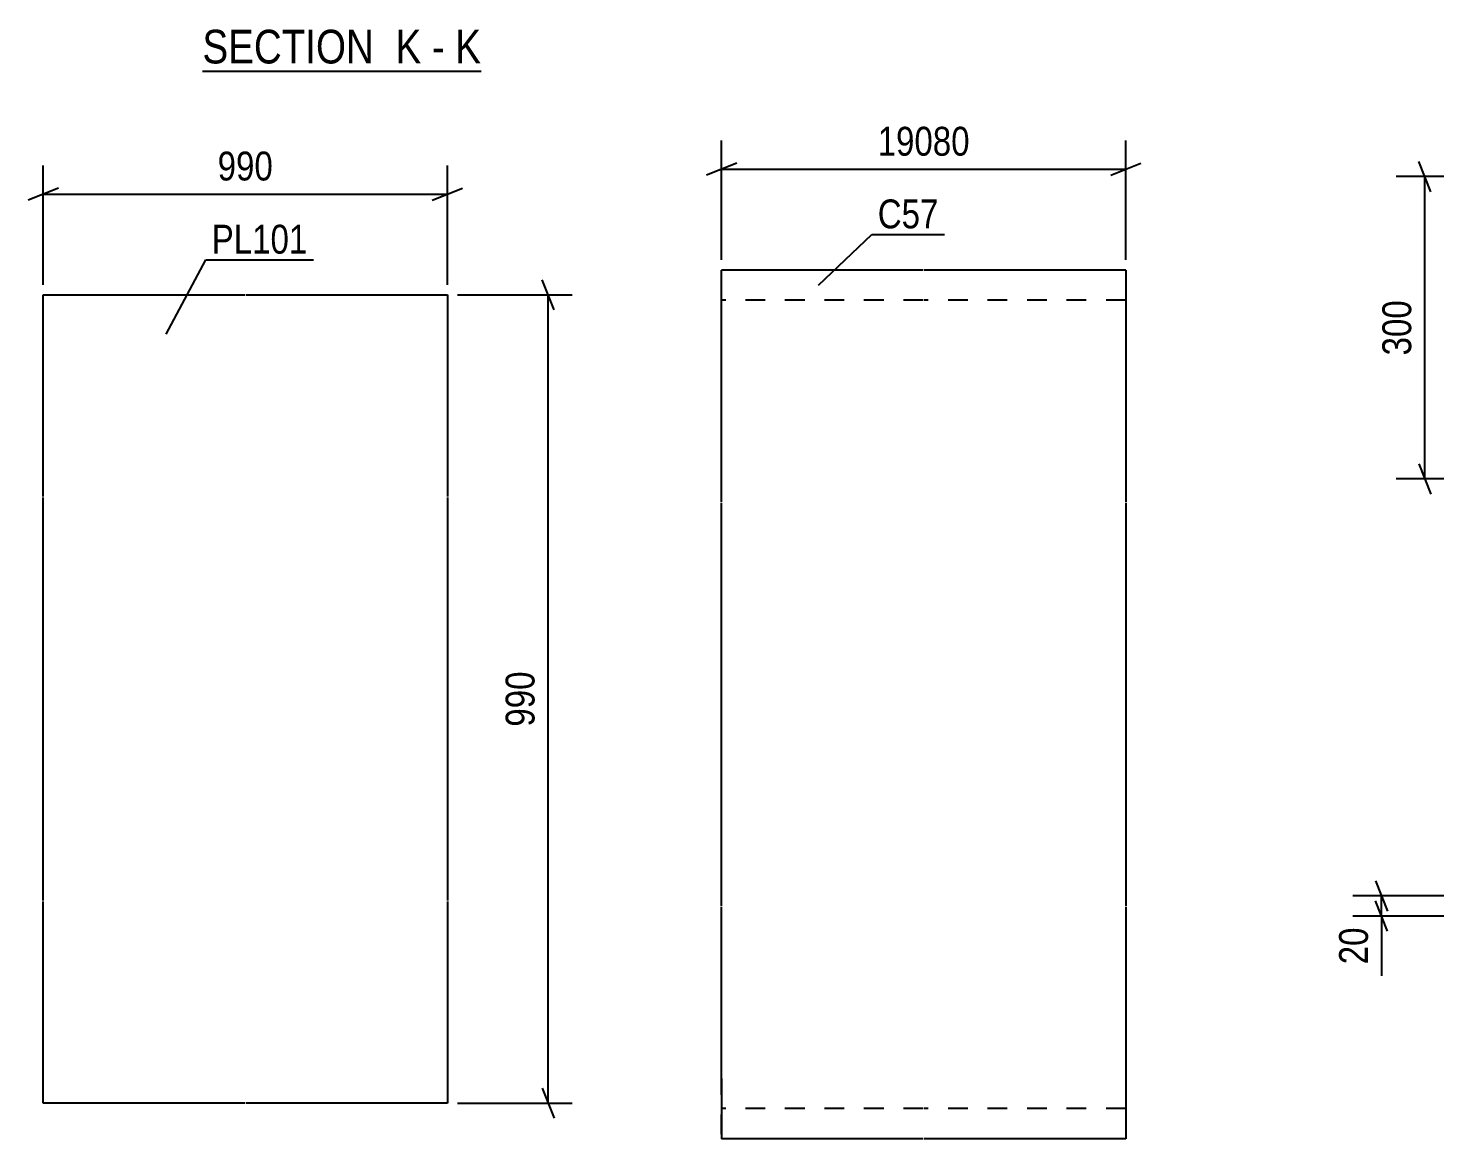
# Model space of a CAD drawing. Header units: millimetres. Extents: x 0 to 841, y 0 to 594.
# Drawn here: x 548 to 687.6, y 315.4 to 425.6 of the extents above; entities that cross this region are included whole.
import ezdxf

# ---------------------------------------------------------------- set-up
doc = ezdxf.new("R2010")
doc.units = ezdxf.units.MM
doc.linetypes.add('DXK_LINE_DOT2', pattern=[3.9198, 1.9599, -1.9599])
doc.styles.add('Arial Narrow', font='ARIALN.TTF', dxfattribs={"height": 0.2})

# ---------------------------------------------------------------- blocks, each defined once
blk = doc.blocks.new('Unknown-256180323-20 - 10762')
at = {"color": 6, "linetype": 'Continuous'}
blk.add_line((565.33, 421.35), (592.98, 421.35), dxfattribs=at)
at = {"color": 0, "linetype": 'Continuous'}
for points in [[(583.44, 422.1), (583.44, 425.6), (565.33, 425.6), (565.33, 422.1)], [(587.04, 422.1), (587.04, 425.6), (584.49, 425.6), (584.49, 422.1)], [(589.37, 422.1), (589.37, 425.6), (588.09, 425.6), (588.09, 422.1)], [(592.98, 422.1), (592.98, 425.6), (590.42, 425.6), (590.42, 422.1)]]:
    blk.add_wipeout(points, dxfattribs=at)
at = {"color": 7, "linetype": 'Continuous', "style": 'Arial Narrow'}
for s, p in [('SECTION ', (565.33, 422.1)), ('K', (584.49, 422.1)), ('K', (590.42, 422.1)), ('-', (588.09, 422.1))]:
    blk.add_text(s, height=3.34, dxfattribs=at).set_placement(p)
blk = doc.blocks.new('Part-256180323-11154 - 11153')
at = {"color": 2, "linetype": 'Continuous'}
for p, q in [((549.53, 379.14), (549.53, 399.14)), ((549.53, 399.14), (569.53, 399.14)), ((569.63, 399.14), (589.63, 399.14)), ((589.63, 399.14), (589.63, 379.14)), ((549.53, 339.04), (549.53, 379.04)), ((589.63, 379.04), (589.63, 339.04)), ((549.53, 318.94), (549.53, 338.94)), ((589.63, 338.94), (589.63, 318.94)), ((569.53, 318.94), (549.53, 318.94)), ((589.63, 318.94), (569.63, 318.94))]:
    blk.add_line(p, q, dxfattribs=at)
blk = doc.blocks.new('Part-256180323-11231 - 11230')
at = {"color": 2, "linetype": 'Continuous'}
for p, q in [((636.85, 401.6), (616.85, 401.6)), ((616.85, 378.6), (616.85, 401.6)), ((656.95, 401.6), (636.95, 401.6)), ((656.95, 401.6), (656.95, 378.6)), ((616.85, 338.5), (616.85, 378.5)), ((656.95, 378.5), (656.95, 338.5)), ((616.85, 321.4), (616.85, 338.4)), ((656.95, 338.4), (656.95, 315.4)), ((616.85, 321.4), (616.85, 315.4)), ((636.85, 315.4), (616.85, 315.4)), ((656.95, 315.4), (636.95, 315.4))]:
    blk.add_line(p, q, dxfattribs=at)
at = {"color": 7, "linetype": 'DXK_LINE_DOT2'}
for p, q in [((636.85, 398.6), (616.85, 398.6)), ((656.95, 398.6), (636.95, 398.6)), ((616.85, 315.86), (616.85, 321.4)), ((636.85, 318.4), (616.85, 318.4)), ((656.95, 318.4), (636.95, 318.4))]:
    blk.add_line(p, q, dxfattribs=at)
blk = doc.blocks.new('StraightDimension-256180323-11467 - 11100')
at = {"color": 7, "linetype": 'Continuous'}
for p, q in [((681.73, 341), (682.93, 338)), ((691.33, 339.5), (679.48, 339.5)), ((682.33, 337.5), (682.33, 339.5)), ((682.93, 336), (681.73, 339)), ((691.33, 337.5), (679.48, 337.5)), ((682.33, 337.5), (682.33, 331.59)), ((682.33, 337.5), (682.33, 331.59))]:
    blk.add_line(p, q, dxfattribs=at)
at = {"color": 0}
blk.add_wipeout([(681.58, 336.97), (677.38, 336.97), (677.38, 332.12), (681.58, 332.12)], dxfattribs=at)
at = {"color": 3, "style": 'Arial Narrow'}
blk.add_text('20', height=2.863, rotation=90.0002, dxfattribs=at).set_placement((680.98, 332.72))
blk = doc.blocks.new('StraightDimension-256180323-11593 - 11153')
at = {"color": 7, "linetype": 'Continuous'}
for p, q in [((600.23, 397.64), (599.03, 400.64)), ((590.63, 399.14), (602.03, 399.14)), ((599.63, 318.94), (599.63, 399.14)), ((599.03, 320.44), (600.23, 317.44)), ((590.63, 318.94), (602.03, 318.94))]:
    blk.add_line(p, q, dxfattribs=at)
at = {"color": 0}
blk.add_wipeout([(598.88, 362.38), (594.68, 362.38), (594.68, 355.7), (598.88, 355.7)], dxfattribs=at)
at = {"color": 3, "style": 'Arial Narrow'}
blk.add_text('990', height=2.863, rotation=90.0002, dxfattribs=at).set_placement((598.28, 356.3))
blk = doc.blocks.new('StraightDimension-256180323-11597 - 11153')
at = {"color": 7, "linetype": 'Continuous'}
for p, q in [((549.53, 400.14), (549.53, 411.99)), ((589.63, 400.14), (589.63, 411.99)), ((551.03, 409.74), (548.03, 408.54)), ((549.53, 409.14), (589.63, 409.14)), ((588.13, 408.54), (591.13, 409.74))]:
    blk.add_line(p, q, dxfattribs=at)
at = {"color": 0}
blk.add_wipeout([(572.92, 409.89), (572.92, 414.09), (566.24, 414.09), (566.24, 409.89)], dxfattribs=at)
at = {"color": 3, "style": 'Arial Narrow'}
blk.add_text('990', height=2.863, dxfattribs=at).set_placement((566.84, 410.49))
blk = doc.blocks.new('StraightDimension-256180323-11643 - 11183')
at = {"color": 7, "linetype": 'Continuous'}
for p, q in [((687.22, 409.37), (686.02, 412.37)), ((703.33, 410.87), (683.77, 410.87)), ((686.62, 380.87), (686.62, 410.87)), ((686.02, 382.37), (687.22, 379.37)), ((703.33, 380.87), (683.77, 380.87))]:
    blk.add_line(p, q, dxfattribs=at)
at = {"color": 0}
blk.add_wipeout([(685.87, 399.22), (681.67, 399.22), (681.67, 392.53), (685.87, 392.53)], dxfattribs=at)
at = {"color": 3, "style": 'Arial Narrow'}
blk.add_text('300', height=2.863, rotation=90.0002, dxfattribs=at).set_placement((685.27, 393.13))
blk = doc.blocks.new('StraightDimension-256180323-11711 - 11230')
at = {"color": 7, "linetype": 'Continuous'}
for p, q in [((616.85, 402.6), (616.85, 414.45)), ((656.95, 402.6), (656.95, 414.45)), ((618.35, 412.2), (615.35, 411)), ((655.45, 411), (658.45, 412.2)), ((616.85, 411.6), (656.95, 411.6))]:
    blk.add_line(p, q, dxfattribs=at)
at = {"color": 0}
blk.add_wipeout([(642.07, 412.35), (642.07, 416.55), (631.73, 416.55), (631.73, 412.35)], dxfattribs=at)
at = {"color": 3, "style": 'Arial Narrow'}
blk.add_text('19080', height=2.863, dxfattribs=at).set_placement((632.33, 412.95))
blk = doc.blocks.new('Mark-256180323-11832 - 11153')
at = {"color": 0}
blk.add_wipeout([(575.75, 403.23), (575.75, 406.23), (566.25, 406.23), (566.25, 403.23)], dxfattribs=at)
blk.add_wipeout([(575.75, 403.23), (575.75, 406.23), (566.25, 406.23), (566.25, 403.23)], dxfattribs=at)
at = {"color": 30, "linetype": 'Continuous'}
for p, q in [((561.74, 395.24), (565.65, 402.63)), ((565.65, 402.63), (576.35, 402.63))]:
    blk.add_line(p, q, dxfattribs=at)
at = {"color": 3, "style": 'Arial Narrow'}
blk.add_text('PL101', height=2.863, dxfattribs=at).set_placement((566.25, 403.23))
blk = doc.blocks.new('Mark-256180323-11861 - 11230')
at = {"color": 0}
blk.add_wipeout([(638.37, 405.74), (638.37, 408.74), (632.34, 408.74), (632.34, 405.74)], dxfattribs=at)
blk.add_wipeout([(638.37, 405.74), (638.37, 408.74), (632.34, 408.74), (632.34, 405.74)], dxfattribs=at)
at = {"color": 30, "linetype": 'Continuous'}
for p, q in [((626.47, 400.1), (631.74, 405.14)), ((631.74, 405.14), (638.97, 405.14))]:
    blk.add_line(p, q, dxfattribs=at)
at = {"color": 3, "style": 'Arial Narrow'}
blk.add_text('C57', height=2.863, dxfattribs=at).set_placement((632.34, 405.74))

msp = doc.modelspace()

# ---------------------------------------------------------------- block references
for name in ['Unknown-256180323-20 - 10762', 'StraightDimension-256180323-11711 - 11230', 'StraightDimension-256180323-11643 - 11183', 'StraightDimension-256180323-11593 - 11153', 'Part-256180323-11231 - 11230', 'Part-256180323-11154 - 11153', 'StraightDimension-256180323-11467 - 11100']:
    msp.add_blockref(name, (0, 0))

# ---------------------------------------------------------------- next in the draw order: block references
for name in ['StraightDimension-256180323-11597 - 11153', 'Mark-256180323-11861 - 11230']:
    msp.add_blockref(name, (0, 0))

# ---------------------------------------------------------------- next in the draw order: block references
msp.add_blockref('Mark-256180323-11832 - 11153', (0, 0))

doc.saveas('drawing.dxf')
